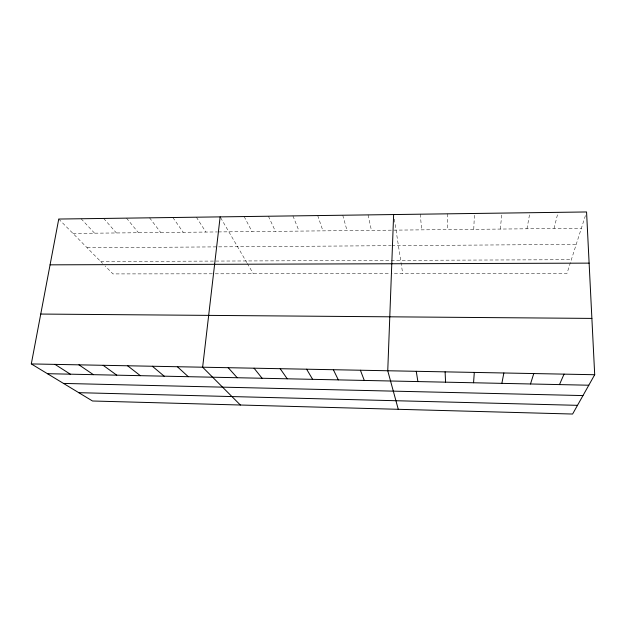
<?xml version="1.0" encoding="UTF-8"?>
<svg xmlns="http://www.w3.org/2000/svg" width="626" height="626" viewBox="0 0 626 626"><rect width="100%" height="100%" fill="white"/><g stroke="black" fill="none" stroke-linecap="round" stroke-linejoin="round"><path stroke-width="0.47" stroke-dasharray="3.13 2.35" d="M473.749 229.335L474.461 213.466M500.221 229.061L502.013 213.098M526.975 228.787L529.878 212.723M554.026 228.513L558.056 212.347M585.412 215.579L566.976 273.413L391.273 273.609M72.937 233.404L217.394 231.941M218.349 231.925L581.374 228.24M87.139 247.779L390.843 245.674M391.79 245.666L576.233 244.39M100.708 261.519L390.248 260.4M391.203 260.393L571.35 259.696M212.339 273.805L112.962 273.914L105.074 265.933M215.258 273.805L390.319 273.609M58.75 219.045L102.578 263.405M81.114 218.748L94.565 233.185M103.697 218.443L116.405 232.966M126.515 218.138L138.456 232.739M149.567 217.825L160.726 232.512M172.846 217.512L183.215 232.285M196.376 217.199L205.923 232.05M220.626 217.707L246.808 262.584M247.286 263.397L253.334 273.758M244.156 216.557L252.028 231.589M268.421 216.228L275.424 231.346M292.937 215.9L299.056 231.104M317.711 215.571L322.93 230.861M342.751 215.234L347.047 230.618M368.065 214.898L371.414 230.368M394.341 219.131L402.714 273.593M420.281 214.194L421.658 229.859M447.222 213.834L447.567 229.601"/><path stroke-width="0.94" d="M393.637 214.554L387.752 370.756L398.269 409.302M473.553 382.768L474.305 372.415M220.141 216.878L202.636 367.204L240.361 405.014M31.3 363.925L58.75 219.045L586.562 211.964L594.7 374.724L572.602 414.036L92.515 401L31.3 363.925L594.7 374.724M501.864 383.37L503.86 372.979M530.504 383.973L533.767 373.55M559.48 384.591L564.049 374.137M50.072 264.837L589.121 263.131M40.753 314.056L591.883 318.407M47.427 373.691L588.8 385.217M63.492 383.425L582.978 395.577M78.774 392.682L577.493 405.335M54.994 364.379L70.3 374.176M78.939 364.833L93.407 374.669M103.141 365.302L116.757 375.17M127.61 365.772L140.341 375.67M152.353 366.241L164.184 376.179M177.354 366.719L188.277 376.688M228.2 367.697L237.223 377.736M254.054 368.19L262.091 378.26M280.19 368.691L287.232 378.8M306.623 369.199L312.64 379.34M333.361 369.708L338.322 379.888M360.396 370.232L364.293 380.436M416.259 371.304L417.894 381.578M445.109 371.852L445.563 382.165"/></g></svg>
